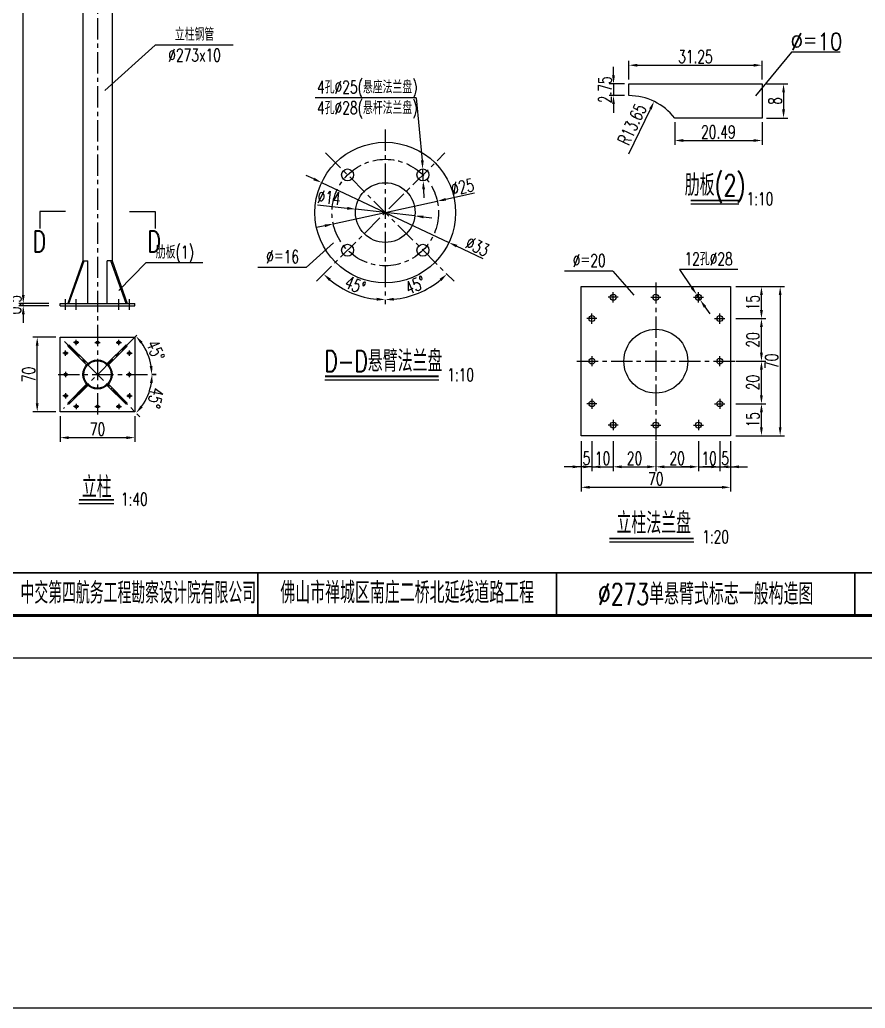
# Model space of a CAD drawing. Extents: x 4349 to 271026, y -15323 to -8945.
# Drawn here: x 4546.1 to 4744.3, y -10336.1 to -10104.1 of the extents above; entities that cross this region are included whole.
import ezdxf
from ezdxf.enums import TextEntityAlignment as Align

# ---------------------------------------------------------------- set-up
doc = ezdxf.new("R2010")
doc.units = 0
doc.header["$LTSCALE"] = 2
doc.header["$PDMODE"] = 32
doc.header["$PDSIZE"] = 0.3
doc.linetypes.add('CENTERX2', pattern=[4, 2.5, -0.5, 0.5, -0.5])
doc.layers.get('0').update_dxf_attribs({"linetype": 'CONTINUOUS'})
doc.layers.get('DEFPOINTS').update_dxf_attribs({"linetype": 'CONTINUOUS'})
for name, color, linetype in [('中线', 2, 'CENTERX2'), ('图框', 7, 'CONTINUOUS'), ('尺寸标注', 4, 'CONTINUOUS'), ('文字', 7, 'CONTINUOUS'), ('文字符号', 7, 'CONTINUOUS'), ('结构1', 1, 'CONTINUOUS'), ('结构2', 7, 'CONTINUOUS')]:
    doc.layers.add(name, color=color, linetype=linetype)
doc.styles.get("Standard").update_dxf_attribs({"font": 'simplex1.shx', "width": 0.7, "bigfont": 'hztxt.shx'})
doc.dimstyles.new('1：10', dxfattribs={"dimtxt": 3, "dimasz": 2, "dimexe": 1, "dimexo": 1, "dimgap": 0.5, "dimtad": 1, "dimrnd": 0.0095, "dimdsep": 46, "dimtxsty": 'Standard', "dimcen": 0.09, "dimclrd": 256, "dimclre": 256, "dimadec": 0, "dimazin": 0, "dimtfac": 1, "dimtix": 1, "dimtmove": 2, "dimatfit": 3, "dimfxl": 0, "dimtolj": 1, "dimtzin": 0, "dimarcsym": 0})
doc.dimstyles.new('1：20', dxfattribs={"dimtxt": 3, "dimasz": 2, "dimexe": 1, "dimexo": 1, "dimgap": 0.5, "dimtad": 1, "dimlfac": 2, "dimrnd": 0.0095, "dimdsep": 46, "dimtxsty": 'Standard', "dimcen": 0.09, "dimclrd": 256, "dimclre": 256, "dimclrt": 256, "dimadec": 0, "dimazin": 0, "dimtfac": 1, "dimtix": 1, "dimtmove": 2, "dimatfit": 3, "dimfxl": 0, "dimtolj": 1, "dimtzin": 0, "dimarcsym": 0})

# ---------------------------------------------------------------- blocks, each defined once
blk = doc.blocks.new('series')
at = {"width": 0.75}
for tag, height, p in [('页码', 4, (-35, -19)), ('图名', 5, (-220, -282)), ('图号', 5, (-20, -282))]:
    blk.add_attdef(tag, text='', height=height, dxfattribs=at).set_placement(p, align=Align.MIDDLE_CENTER)
blk = doc.blocks.new('*D104')
at = {"layer": 'DEFPOINTS', "color": 0, "linetype": 'Continuous'}
for p in [(4616.85, -10142.33), (4646.71, -10156.38)]:
    blk.add_point(p, dxfattribs=at)
at = {"layer": '尺寸标注', "linetype": 'Continuous', "lineweight": -2}
for p, q in [((4615.04, -10141.48), (4613.23, -10140.63)), ((4616.85, -10142.33), (4646.71, -10156.38)), ((4654.78, -10160.18), (4648.52, -10157.23))]:
    blk.add_line(p, q, dxfattribs=at)
at = {"layer": '尺寸标注', "linetype": 'Continuous'}
for points in [[(4615.18, -10141.18), (4614.9, -10141.78), (4616.85, -10142.33)], [(4648.66, -10156.93), (4648.38, -10157.53), (4646.71, -10156.38)]]:
    blk.add_solid(points, dxfattribs=at)
at = {"layer": '尺寸标注', "color": 0, "linetype": 'Continuous', "insert": (4653.41, -10157.32), "char_height": 3, "attachment_point": 5, "rotation": 334.8082}
blk.add_mtext('\\A1;∅33', dxfattribs=at)
blk = doc.blocks.new('*D105')
at = {"layer": 'DEFPOINTS', "color": 0, "linetype": 'Continuous'}
for p in [(4643.99, -10146.69), (4619.57, -10152.03)]:
    blk.add_point(p, dxfattribs=at)
at = {"layer": '尺寸标注', "linetype": 'Continuous', "lineweight": -2}
for p, q in [((4652.71, -10144.78), (4645.95, -10146.26)), ((4619.57, -10152.03), (4643.99, -10146.69)), ((4617.62, -10152.45), (4615.66, -10152.88))]:
    blk.add_line(p, q, dxfattribs=at)
at = {"layer": '尺寸标注', "linetype": 'Continuous'}
for points in [[(4645.88, -10145.93), (4646.02, -10146.58), (4643.99, -10146.69)], [(4617.55, -10152.13), (4617.69, -10152.78), (4619.57, -10152.03)]]:
    blk.add_solid(points, dxfattribs=at)
at = {"layer": '尺寸标注', "color": 0, "linetype": 'Continuous', "insert": (4649.88, -10143.35), "char_height": 3, "attachment_point": 5, "rotation": 12.336}
blk.add_mtext('\\A1;∅25', dxfattribs=at)
blk = doc.blocks.new('*D106')
at = {"layer": 'DEFPOINTS', "color": 0, "linetype": 'Continuous'}
for p in [(4624.83, -10148.56), (4638.74, -10150.15)]:
    blk.add_point(p, dxfattribs=at)
at = {"layer": '尺寸标注', "linetype": 'Continuous', "lineweight": -2}
for p, q in [((4615.9, -10147.54), (4622.84, -10148.33)), ((4638.74, -10150.15), (4624.83, -10148.56)), ((4640.72, -10150.38), (4642.71, -10150.6))]:
    blk.add_line(p, q, dxfattribs=at)
at = {"layer": '尺寸标注', "linetype": 'Continuous'}
for points in [[(4622.88, -10148), (4622.8, -10148.67), (4624.83, -10148.56)], [(4640.76, -10150.05), (4640.69, -10150.71), (4638.74, -10150.15)]]:
    blk.add_solid(points, dxfattribs=at)
at = {"layer": '尺寸标注', "color": 0, "linetype": 'Continuous', "insert": (4618.6, -10145.84), "char_height": 3, "attachment_point": 5, "rotation": 353.4851}
blk.add_mtext('\\A1;∅14', dxfattribs=at)
blk = doc.blocks.new('*D107')
at = {"layer": 'DEFPOINTS', "color": 0, "linetype": 'Continuous'}
for p in [(4631.78, -10129.86), (4617.78, -10135.35), (4647.9, -10165.48), (4637.07, -10169.1), (4631.78, -10170.86)]:
    blk.add_point(p, dxfattribs=at)
at = {"layer": '尺寸标注', "linetype": 'Continuous', "lineweight": -2}
blk.add_arc((4631.78, -10149.36), 20.44, 275.6095, 309.3905, dxfattribs=at)
at = {"layer": '尺寸标注', "linetype": 'Continuous'}
for points in [[(4644.53, -10164.9), (4644.98, -10165.4), (4646.23, -10163.81)], [(4633.8, -10170.03), (4633.76, -10169.36), (4631.78, -10169.79)]]:
    blk.add_solid(points, dxfattribs=at)
at = {"layer": '尺寸标注', "color": 0, "linetype": 'Continuous', "insert": (4638.84, -10166.39), "char_height": 3, "attachment_point": 5, "rotation": 22.5}
blk.add_mtext('\\A1;45°', dxfattribs=at)
blk = doc.blocks.new('*D108')
at = {"layer": 'DEFPOINTS', "color": 0, "linetype": 'Continuous'}
for p in [(4631.78, -10129.86), (4645.78, -10135.35), (4615.66, -10165.48), (4621.56, -10167.05), (4631.78, -10170.86)]:
    blk.add_point(p, dxfattribs=at)
at = {"layer": '尺寸标注', "linetype": 'Continuous', "lineweight": -2}
blk.add_arc((4631.78, -10149.36), 20.44, 230.6095, 264.3905, dxfattribs=at)
at = {"layer": '尺寸标注', "linetype": 'Continuous'}
for points in [[(4618.59, -10165.4), (4619.04, -10164.9), (4617.33, -10163.81)], [(4629.8, -10169.36), (4629.77, -10170.03), (4631.78, -10169.79)]]:
    blk.add_solid(points, dxfattribs=at)
at = {"layer": '尺寸标注', "color": 0, "linetype": 'Continuous', "insert": (4624.73, -10166.39), "char_height": 3, "attachment_point": 5, "rotation": 337.5}
blk.add_mtext('\\A1;45°', dxfattribs=at)
blk = doc.blocks.new('*D109')
at = {"layer": 'DEFPOINTS', "color": 0, "linetype": 'Continuous'}
for p in [(4677.74, -10194.24), (4680.24, -10194.24), (4677.74, -10209.02)]:
    blk.add_point(p, dxfattribs=at)
at = {"layer": '尺寸标注', "linetype": 'Continuous', "lineweight": -2}
for p, q in [((4677.74, -10203.02), (4677.74, -10210.02)), ((4680.24, -10203.02), (4680.24, -10210.02)), ((4675.74, -10209.02), (4673.74, -10209.02)), ((4680.24, -10209.02), (4677.74, -10209.02)), ((4682.24, -10209.02), (4684.24, -10209.02))]:
    blk.add_line(p, q, dxfattribs=at)
at = {"layer": '尺寸标注', "linetype": 'Continuous'}
for points in [[(4675.74, -10208.69), (4675.74, -10209.35), (4677.74, -10209.02)], [(4682.24, -10208.69), (4682.24, -10209.35), (4680.24, -10209.02)]]:
    blk.add_solid(points, dxfattribs=at)
at = {"layer": '尺寸标注', "linetype": 'Continuous', "insert": (4678.99, -10207.02), "char_height": 3, "attachment_point": 5}
blk.add_mtext('\\A1;5', dxfattribs=at)
blk = doc.blocks.new('*D110')
at = {"layer": 'DEFPOINTS', "color": 0, "linetype": 'Continuous'}
for p in [(4680.24, -10194.24), (4685.24, -10199.24), (4685.24, -10209.02)]:
    blk.add_point(p, dxfattribs=at)
at = {"layer": '尺寸标注', "linetype": 'Continuous', "lineweight": -2}
for p, q in [((4680.24, -10203.02), (4680.24, -10210.02)), ((4685.24, -10203.02), (4685.24, -10210.02)), ((4678.24, -10209.02), (4676.24, -10209.02)), ((4680.24, -10209.02), (4685.24, -10209.02)), ((4687.24, -10209.02), (4689.24, -10209.02))]:
    blk.add_line(p, q, dxfattribs=at)
at = {"layer": '尺寸标注', "linetype": 'Continuous'}
for points in [[(4678.24, -10208.69), (4678.24, -10209.35), (4680.24, -10209.02)], [(4687.24, -10208.69), (4687.24, -10209.35), (4685.24, -10209.02)]]:
    blk.add_solid(points, dxfattribs=at)
at = {"layer": '尺寸标注', "linetype": 'Continuous', "insert": (4682.74, -10207.02), "char_height": 3, "attachment_point": 5}
blk.add_mtext('\\A1;10', dxfattribs=at)
blk = doc.blocks.new('*D111')
at = {"layer": 'DEFPOINTS', "color": 0, "linetype": 'Continuous'}
for p in [(4685.24, -10199.24), (4695.24, -10199.24), (4695.24, -10209.02)]:
    blk.add_point(p, dxfattribs=at)
at = {"layer": '尺寸标注', "linetype": 'Continuous', "lineweight": -2}
for p, q in [((4685.24, -10203.02), (4685.24, -10210.02)), ((4695.24, -10203.02), (4695.24, -10210.02)), ((4687.24, -10209.02), (4693.24, -10209.02))]:
    blk.add_line(p, q, dxfattribs=at)
at = {"layer": '尺寸标注', "linetype": 'Continuous'}
for points in [[(4687.24, -10208.69), (4687.24, -10209.35), (4685.24, -10209.02)], [(4693.24, -10208.69), (4693.24, -10209.35), (4695.24, -10209.02)]]:
    blk.add_solid(points, dxfattribs=at)
at = {"layer": '尺寸标注', "linetype": 'Continuous', "insert": (4690.24, -10207.02), "char_height": 3, "attachment_point": 5}
blk.add_mtext('\\A1;20', dxfattribs=at)
blk = doc.blocks.new('*D112')
at = {"layer": 'DEFPOINTS', "color": 0, "linetype": 'Continuous'}
for p in [(4695.24, -10199.24), (4705.24, -10199.24), (4705.24, -10209.02)]:
    blk.add_point(p, dxfattribs=at)
at = {"layer": '尺寸标注', "linetype": 'Continuous', "lineweight": -2}
for p, q in [((4695.24, -10203.02), (4695.24, -10210.02)), ((4705.24, -10203.02), (4705.24, -10210.02)), ((4697.24, -10209.02), (4703.24, -10209.02))]:
    blk.add_line(p, q, dxfattribs=at)
at = {"layer": '尺寸标注', "linetype": 'Continuous'}
for points in [[(4697.24, -10208.69), (4697.24, -10209.35), (4695.24, -10209.02)], [(4703.24, -10208.69), (4703.24, -10209.35), (4705.24, -10209.02)]]:
    blk.add_solid(points, dxfattribs=at)
at = {"layer": '尺寸标注', "linetype": 'Continuous', "insert": (4700.24, -10207.02), "char_height": 3, "attachment_point": 5}
blk.add_mtext('\\A1;20', dxfattribs=at)
blk = doc.blocks.new('*D113')
at = {"layer": 'DEFPOINTS', "color": 0, "linetype": 'Continuous'}
for p in [(4710.24, -10194.24), (4705.24, -10199.24), (4710.24, -10209.02)]:
    blk.add_point(p, dxfattribs=at)
at = {"layer": '尺寸标注', "linetype": 'Continuous', "lineweight": -2}
for p, q in [((4705.24, -10203.02), (4705.24, -10210.02)), ((4710.24, -10203.02), (4710.24, -10210.02)), ((4703.24, -10209.02), (4701.24, -10209.02)), ((4705.24, -10209.02), (4710.24, -10209.02)), ((4712.24, -10209.02), (4714.24, -10209.02))]:
    blk.add_line(p, q, dxfattribs=at)
at = {"layer": '尺寸标注', "linetype": 'Continuous'}
for points in [[(4703.24, -10208.69), (4703.24, -10209.35), (4705.24, -10209.02)], [(4712.24, -10208.69), (4712.24, -10209.35), (4710.24, -10209.02)]]:
    blk.add_solid(points, dxfattribs=at)
at = {"layer": '尺寸标注', "linetype": 'Continuous', "insert": (4707.74, -10207.02), "char_height": 3, "attachment_point": 5}
blk.add_mtext('\\A1;10', dxfattribs=at)
blk = doc.blocks.new('*D114')
at = {"layer": 'DEFPOINTS', "color": 0, "linetype": 'Continuous'}
for p in [(4710.24, -10194.24), (4712.74, -10194.24), (4712.74, -10209.02)]:
    blk.add_point(p, dxfattribs=at)
at = {"layer": '尺寸标注', "linetype": 'Continuous', "lineweight": -2}
for p, q in [((4710.24, -10203.02), (4710.24, -10210.02)), ((4712.74, -10203.02), (4712.74, -10210.02)), ((4708.24, -10209.02), (4706.24, -10209.02)), ((4710.24, -10209.02), (4712.74, -10209.02)), ((4714.74, -10209.02), (4716.74, -10209.02))]:
    blk.add_line(p, q, dxfattribs=at)
at = {"layer": '尺寸标注', "linetype": 'Continuous'}
for points in [[(4708.24, -10208.69), (4708.24, -10209.35), (4710.24, -10209.02)], [(4714.74, -10208.69), (4714.74, -10209.35), (4712.74, -10209.02)]]:
    blk.add_solid(points, dxfattribs=at)
at = {"layer": '尺寸标注', "linetype": 'Continuous', "insert": (4711.49, -10207.02), "char_height": 3, "attachment_point": 5}
blk.add_mtext('\\A1;5', dxfattribs=at)
blk = doc.blocks.new('*D115')
at = {"layer": 'DEFPOINTS', "color": 0, "linetype": 'Continuous'}
for p in [(4677.74, -10201.74), (4712.74, -10201.74), (4712.74, -10213.83)]:
    blk.add_point(p, dxfattribs=at)
at = {"layer": '尺寸标注', "linetype": 'Continuous', "lineweight": -2}
for p, q in [((4677.74, -10207.83), (4677.74, -10214.83)), ((4712.74, -10207.83), (4712.74, -10214.83)), ((4679.74, -10213.83), (4710.74, -10213.83))]:
    blk.add_line(p, q, dxfattribs=at)
at = {"layer": '尺寸标注', "linetype": 'Continuous'}
for points in [[(4679.74, -10213.49), (4679.74, -10214.16), (4677.74, -10213.83)], [(4710.74, -10213.49), (4710.74, -10214.16), (4712.74, -10213.83)]]:
    blk.add_solid(points, dxfattribs=at)
at = {"layer": '尺寸标注', "linetype": 'Continuous', "insert": (4695.24, -10211.83), "char_height": 3, "attachment_point": 5}
blk.add_mtext('\\A1;70', dxfattribs=at)
blk = doc.blocks.new('*D116')
at = {"layer": 'DEFPOINTS', "color": 0, "linetype": 'Continuous'}
for p in [(4710.24, -10194.24), (4720.01, -10194.24), (4712.74, -10201.74)]:
    blk.add_point(p, dxfattribs=at)
at = {"layer": '尺寸标注', "linetype": 'Continuous', "lineweight": -2}
for p, q in [((4714.01, -10194.24), (4721.01, -10194.24)), ((4720.01, -10199.74), (4720.01, -10196.24)), ((4714.01, -10201.74), (4721.01, -10201.74))]:
    blk.add_line(p, q, dxfattribs=at)
at = {"layer": '尺寸标注', "linetype": 'Continuous'}
for points in [[(4719.67, -10196.24), (4720.34, -10196.24), (4720.01, -10194.24)], [(4719.67, -10199.74), (4720.34, -10199.74), (4720.01, -10201.74)]]:
    blk.add_solid(points, dxfattribs=at)
at = {"layer": '尺寸标注', "linetype": 'Continuous', "insert": (4718.01, -10197.99), "char_height": 3, "attachment_point": 5, "rotation": 90}
blk.add_mtext('\\A1;15', dxfattribs=at)
blk = doc.blocks.new('*D117')
at = {"layer": 'DEFPOINTS', "color": 0, "linetype": 'Continuous'}
for p in [(4710.24, -10184.24), (4720.01, -10184.24), (4710.24, -10194.24)]:
    blk.add_point(p, dxfattribs=at)
at = {"layer": '尺寸标注', "linetype": 'Continuous', "lineweight": -2}
for p, q in [((4714.01, -10184.24), (4721.01, -10184.24)), ((4720.01, -10192.24), (4720.01, -10186.24)), ((4714.01, -10194.24), (4721.01, -10194.24))]:
    blk.add_line(p, q, dxfattribs=at)
at = {"layer": '尺寸标注', "linetype": 'Continuous'}
for points in [[(4719.67, -10186.24), (4720.34, -10186.24), (4720.01, -10184.24)], [(4719.67, -10192.24), (4720.34, -10192.24), (4720.01, -10194.24)]]:
    blk.add_solid(points, dxfattribs=at)
at = {"layer": '尺寸标注', "linetype": 'Continuous', "insert": (4718.01, -10189.24), "char_height": 3, "attachment_point": 5, "rotation": 90}
blk.add_mtext('\\A1;20', dxfattribs=at)
blk = doc.blocks.new('*D118')
at = {"layer": 'DEFPOINTS', "color": 0, "linetype": 'Continuous'}
for p in [(4710.24, -10174.24), (4720.01, -10174.24), (4710.24, -10184.24)]:
    blk.add_point(p, dxfattribs=at)
at = {"layer": '尺寸标注', "linetype": 'Continuous', "lineweight": -2}
for p, q in [((4714.01, -10174.24), (4721.01, -10174.24)), ((4720.01, -10182.24), (4720.01, -10176.24)), ((4714.01, -10184.24), (4721.01, -10184.24))]:
    blk.add_line(p, q, dxfattribs=at)
at = {"layer": '尺寸标注', "linetype": 'Continuous'}
for points in [[(4719.67, -10176.24), (4720.34, -10176.24), (4720.01, -10174.24)], [(4719.67, -10182.24), (4720.34, -10182.24), (4720.01, -10184.24)]]:
    blk.add_solid(points, dxfattribs=at)
at = {"layer": '尺寸标注', "linetype": 'Continuous', "insert": (4718.01, -10179.24), "char_height": 3, "attachment_point": 5, "rotation": 90}
blk.add_mtext('\\A1;20', dxfattribs=at)
blk = doc.blocks.new('*D119')
at = {"layer": 'DEFPOINTS', "color": 0, "linetype": 'Continuous'}
for p in [(4710.24, -10166.74), (4720.01, -10166.74), (4710.24, -10174.24)]:
    blk.add_point(p, dxfattribs=at)
at = {"layer": '尺寸标注', "linetype": 'Continuous', "lineweight": -2}
for p, q in [((4714.01, -10166.74), (4721.01, -10166.74)), ((4720.01, -10172.24), (4720.01, -10168.74)), ((4714.01, -10174.24), (4721.01, -10174.24))]:
    blk.add_line(p, q, dxfattribs=at)
at = {"layer": '尺寸标注', "linetype": 'Continuous'}
for points in [[(4719.67, -10168.74), (4720.34, -10168.74), (4720.01, -10166.74)], [(4719.67, -10172.24), (4720.34, -10172.24), (4720.01, -10174.24)]]:
    blk.add_solid(points, dxfattribs=at)
at = {"layer": '尺寸标注', "linetype": 'Continuous', "insert": (4718.01, -10170.49), "char_height": 3, "attachment_point": 5, "rotation": 90}
blk.add_mtext('\\A1;15', dxfattribs=at)
blk = doc.blocks.new('*D120')
at = {"layer": 'DEFPOINTS', "color": 0, "linetype": 'Continuous'}
for p in [(4712.74, -10166.74), (4712.74, -10201.74), (4724.4, -10201.74)]:
    blk.add_point(p, dxfattribs=at)
at = {"layer": '尺寸标注', "linetype": 'Continuous', "lineweight": -2}
for p, q in [((4718.4, -10166.74), (4725.4, -10166.74)), ((4724.4, -10168.74), (4724.4, -10199.74)), ((4718.4, -10201.74), (4725.4, -10201.74))]:
    blk.add_line(p, q, dxfattribs=at)
at = {"layer": '尺寸标注', "linetype": 'Continuous'}
for points in [[(4724.07, -10168.74), (4724.73, -10168.74), (4724.4, -10166.74)], [(4724.07, -10199.74), (4724.73, -10199.74), (4724.4, -10201.74)]]:
    blk.add_solid(points, dxfattribs=at)
at = {"layer": '尺寸标注', "linetype": 'Continuous', "insert": (4722.4, -10184.24), "char_height": 3, "attachment_point": 5, "rotation": 90}
blk.add_mtext('\\A1;70', dxfattribs=at)
blk = doc.blocks.new('*D121')
at = {"layer": 'DEFPOINTS', "color": 0, "linetype": 'Continuous'}
for p in [(4720.16, -10114.78), (4688.91, -10119.17), (4720.16, -10119.17)]:
    blk.add_point(p, dxfattribs=at)
at = {"layer": '尺寸标注', "linetype": 'Continuous', "lineweight": -2}
for p, q in [((4688.91, -10118.17), (4688.91, -10113.78)), ((4690.91, -10114.78), (4718.16, -10114.78)), ((4720.16, -10118.17), (4720.16, -10113.78))]:
    blk.add_line(p, q, dxfattribs=at)
at = {"layer": '尺寸标注', "linetype": 'Continuous'}
for points in [[(4690.91, -10114.45), (4690.91, -10115.12), (4688.91, -10114.78)], [(4718.16, -10114.45), (4718.16, -10115.12), (4720.16, -10114.78)]]:
    blk.add_solid(points, dxfattribs=at)
at = {"layer": '尺寸标注', "color": 0, "linetype": 'Continuous', "insert": (4704.53, -10112.78), "char_height": 3, "attachment_point": 5}
blk.add_mtext('\\A1;31.25', dxfattribs=at)
blk = doc.blocks.new('*D122')
at = {"layer": 'DEFPOINTS', "color": 0, "linetype": 'Continuous'}
for p in [(4688.91, -10119.17), (4685.31, -10121.92), (4688.91, -10121.92)]:
    blk.add_point(p, dxfattribs=at)
at = {"layer": '尺寸标注', "linetype": 'Continuous', "lineweight": -2}
for p, q in [((4685.31, -10117.17), (4685.31, -10115.17)), ((4687.91, -10119.17), (4684.31, -10119.17)), ((4685.31, -10119.17), (4685.31, -10121.92)), ((4687.91, -10121.92), (4684.31, -10121.92)), ((4685.31, -10123.92), (4685.31, -10125.92))]:
    blk.add_line(p, q, dxfattribs=at)
at = {"layer": '尺寸标注', "linetype": 'Continuous'}
for points in [[(4684.98, -10117.17), (4685.64, -10117.17), (4685.31, -10119.17)], [(4684.98, -10123.92), (4685.64, -10123.92), (4685.31, -10121.92)]]:
    blk.add_solid(points, dxfattribs=at)
at = {"layer": '尺寸标注', "color": 0, "linetype": 'Continuous', "insert": (4683.31, -10120.54), "char_height": 3, "attachment_point": 5, "rotation": 90}
blk.add_mtext('\\A1;2.75', dxfattribs=at)
blk = doc.blocks.new('*D123')
at = {"layer": 'DEFPOINTS', "color": 0, "linetype": 'Continuous'}
for p in [(4720.16, -10119.17), (4720.16, -10127.17), (4725.19, -10127.17)]:
    blk.add_point(p, dxfattribs=at)
at = {"layer": '尺寸标注', "linetype": 'Continuous', "lineweight": -2}
for p, q in [((4721.16, -10119.17), (4726.19, -10119.17)), ((4725.19, -10121.17), (4725.19, -10125.17)), ((4721.16, -10127.17), (4726.19, -10127.17))]:
    blk.add_line(p, q, dxfattribs=at)
at = {"layer": '尺寸标注', "linetype": 'Continuous'}
for points in [[(4724.86, -10121.17), (4725.53, -10121.17), (4725.19, -10119.17)], [(4724.86, -10125.17), (4725.53, -10125.17), (4725.19, -10127.17)]]:
    blk.add_solid(points, dxfattribs=at)
at = {"layer": '尺寸标注', "color": 0, "linetype": 'Continuous', "insert": (4723.19, -10123.17), "char_height": 3, "attachment_point": 5, "rotation": 90}
blk.add_mtext('\\A1;8', dxfattribs=at)
blk = doc.blocks.new('*D124')
at = {"layer": 'DEFPOINTS', "color": 0, "linetype": 'Continuous'}
for p in [(4699.67, -10127.17), (4720.16, -10127.17), (4720.16, -10132.45)]:
    blk.add_point(p, dxfattribs=at)
at = {"layer": '尺寸标注', "linetype": 'Continuous', "lineweight": -2}
for p, q in [((4699.67, -10128.17), (4699.67, -10133.45)), ((4720.16, -10128.17), (4720.16, -10133.45)), ((4701.67, -10132.45), (4718.16, -10132.45))]:
    blk.add_line(p, q, dxfattribs=at)
at = {"layer": '尺寸标注', "linetype": 'Continuous'}
for points in [[(4701.67, -10132.11), (4701.67, -10132.78), (4699.67, -10132.45)], [(4718.16, -10132.11), (4718.16, -10132.78), (4720.16, -10132.45)]]:
    blk.add_solid(points, dxfattribs=at)
at = {"layer": '尺寸标注', "color": 0, "linetype": 'Continuous', "insert": (4709.91, -10130.45), "char_height": 3, "attachment_point": 5}
blk.add_mtext('\\A1;20.49', dxfattribs=at)
blk = doc.blocks.new('*D125')
at = {"layer": 'DEFPOINTS', "color": 0, "linetype": 'Continuous'}
for p in [(4694.83, -10123.27), (4688.91, -10135.57)]:
    blk.add_point(p, dxfattribs=at)
at = {"layer": '尺寸标注', "linetype": 'Continuous', "lineweight": -2}
blk.add_line((4688.91, -10135.57), (4693.97, -10125.07), dxfattribs=at)
at = {"layer": '尺寸标注', "linetype": 'Continuous'}
blk.add_solid([(4693.67, -10124.93), (4694.27, -10125.22), (4694.83, -10123.27)], dxfattribs=at)
at = {"layer": '尺寸标注', "color": 0, "linetype": 'Continuous', "insert": (4689.67, -10128.66), "char_height": 3, "attachment_point": 5, "rotation": 64.272}
blk.add_mtext('\\A1;R13.65', dxfattribs=at)
blk = doc.blocks.new('*D134')
at = {"layer": 'DEFPOINTS', "color": 0, "linetype": 'Continuous'}
for p in [(4555.55, -10196.11), (4573.05, -10196.11), (4573.05, -10202.18)]:
    blk.add_point(p, dxfattribs=at)
at = {"layer": '尺寸标注', "linetype": 'Continuous', "lineweight": -2}
for p, q in [((4555.55, -10197.11), (4555.55, -10203.18)), ((4573.05, -10197.11), (4573.05, -10203.18)), ((4557.55, -10202.18), (4571.05, -10202.18))]:
    blk.add_line(p, q, dxfattribs=at)
at = {"layer": '尺寸标注', "linetype": 'Continuous'}
for points in [[(4557.55, -10201.85), (4557.55, -10202.52), (4555.55, -10202.18)], [(4571.05, -10201.85), (4571.05, -10202.52), (4573.05, -10202.18)]]:
    blk.add_solid(points, dxfattribs=at)
at = {"layer": '尺寸标注', "color": 0, "linetype": 'Continuous', "insert": (4564.3, -10200.18), "char_height": 3, "attachment_point": 5}
blk.add_mtext('\\A1;70', dxfattribs=at)
blk = doc.blocks.new('*D135')
at = {"layer": 'DEFPOINTS', "color": 0, "linetype": 'Continuous'}
for p in [(4550.16, -10178.61), (4555.55, -10178.61), (4555.55, -10196.11)]:
    blk.add_point(p, dxfattribs=at)
at = {"layer": '尺寸标注', "linetype": 'Continuous', "lineweight": -2}
for p, q in [((4554.55, -10178.61), (4549.16, -10178.61)), ((4550.16, -10194.11), (4550.16, -10180.61)), ((4554.55, -10196.11), (4549.16, -10196.11))]:
    blk.add_line(p, q, dxfattribs=at)
at = {"layer": '尺寸标注', "linetype": 'Continuous'}
for points in [[(4549.82, -10180.61), (4550.49, -10180.61), (4550.16, -10178.61)], [(4549.82, -10194.11), (4550.49, -10194.11), (4550.16, -10196.11)]]:
    blk.add_solid(points, dxfattribs=at)
at = {"layer": '尺寸标注', "color": 0, "linetype": 'Continuous', "insert": (4548.16, -10187.36), "char_height": 3, "attachment_point": 5, "rotation": 90}
blk.add_mtext('\\A1;70', dxfattribs=at)
blk = doc.blocks.new('*D136')
at = {"layer": 'DEFPOINTS', "color": 0, "linetype": 'Continuous'}
for p in [(4546.88, -10170.71), (4555.55, -10170.71), (4555.55, -10171.21)]:
    blk.add_point(p, dxfattribs=at)
at = {"layer": '尺寸标注', "linetype": 'Continuous', "lineweight": -2}
for p, q in [((4546.88, -10168.71), (4546.88, -10166.71)), ((4552.88, -10170.71), (4545.88, -10170.71)), ((4552.88, -10171.21), (4545.88, -10171.21)), ((4546.88, -10171.21), (4546.88, -10170.71)), ((4546.88, -10173.21), (4546.88, -10175.21))]:
    blk.add_line(p, q, dxfattribs=at)
at = {"layer": '尺寸标注', "linetype": 'Continuous'}
for points in [[(4546.55, -10168.71), (4547.22, -10168.71), (4546.88, -10170.71)], [(4546.55, -10173.21), (4547.22, -10173.21), (4546.88, -10171.21)]]:
    blk.add_solid(points, dxfattribs=at)
at = {"layer": '尺寸标注', "color": 0, "linetype": 'Continuous', "insert": (4544.88, -10170.96), "char_height": 3, "attachment_point": 5, "rotation": 90}
blk.add_mtext('\\A1;0.5', dxfattribs=at)
blk = doc.blocks.new('*D137')
at = {"layer": 'DEFPOINTS', "color": 0, "linetype": 'Continuous'}
for p in [(4546.88, -9988.21), (4560.88, -9988.21), (4546.88, -10170.71)]:
    blk.add_point(p, dxfattribs=at)
at = {"layer": '尺寸标注', "linetype": 'Continuous', "lineweight": -2}
for p, q in [((4552.88, -9988.21), (4545.88, -9988.21)), ((4546.88, -10168.71), (4546.88, -9990.21)), ((4546.88, -10170.71), (4545.88, -10170.71))]:
    blk.add_line(p, q, dxfattribs=at)
at = {"layer": '尺寸标注', "linetype": 'Continuous'}
for points in [[(4546.55, -9990.21), (4547.22, -9990.21), (4546.88, -9988.21)], [(4546.55, -10168.71), (4547.22, -10168.71), (4546.88, -10170.71)]]:
    blk.add_solid(points, dxfattribs=at)
at = {"layer": '尺寸标注', "color": 0, "linetype": 'Continuous', "insert": (4544.88, -10079.46), "char_height": 3, "attachment_point": 5, "rotation": 90}
blk.add_mtext('\\A1;H', dxfattribs=at)
blk = doc.blocks.new('12345')
at = {"layer": '图框'}
blk.add_lwpolyline([(4926.93, -9362.88), (4926.93, -9065.88), (4506.93, -9065.88), (4506.93, -9362.88)], close=True, dxfattribs=at)

msp = doc.modelspace()

# ---------------------------------------------------------------- linework, layer by layer
at = {"layer": '中线'}
for p, q in [((4564.29655, -9983.70759), (4564.29655, -10197.62622)), ((4631.78232, -10129.85571), (4631.78232, -10170.85571)), ((4615.66028, -10165.47774), (4645.78303, -10135.35499)), ((4617.7816, -10135.35499), (4647.90435, -10165.47774)), ((4695.23685, -10165.73604), (4695.23685, -10202.73604)), ((4686.43805, -10169.23604), (4684.03565, -10169.23604)), ((4685.23685, -10170.43724), (4685.23685, -10168.03484)), ((4694.03565, -10169.23604), (4696.43805, -10169.23604)), ((4704.03565, -10169.23604), (4706.43805, -10169.23604)), ((4705.23685, -10170.43724), (4705.23685, -10168.03484)), ((4556.79655, -10172.20806), (4556.79655, -10169.70806)), ((4559.29655, -10172.20806), (4559.29655, -10169.70806)), ((4569.29655, -10172.20806), (4569.29655, -10169.70806)), ((4571.79655, -10172.20806), (4571.79655, -10169.70806)), ((4680.23685, -10175.43724), (4680.23685, -10173.03484)), ((4710.23685, -10175.43724), (4710.23685, -10173.03484)), ((4681.43805, -10174.23604), (4679.03565, -10174.23604)), ((4709.03565, -10174.23604), (4711.43805, -10174.23604)), ((4573.52877, -10178.13036), (4556.28602, -10195.37311)), ((4556.51838, -10179.5844), (4574.19605, -10197.26207)), ((4559.89715, -10179.86257), (4558.69595, -10179.86257)), ((4559.29655, -10180.46317), (4559.29655, -10179.26197)), ((4563.69595, -10179.86257), (4564.89715, -10179.86257)), ((4568.69595, -10179.86257), (4569.89715, -10179.86257)), ((4569.29655, -10180.46317), (4569.29655, -10179.26197)), ((4557.39715, -10182.36257), (4556.19595, -10182.36257)), ((4556.79655, -10182.96317), (4556.79655, -10181.76197)), ((4571.19595, -10182.36257), (4572.39715, -10182.36257)), ((4571.79655, -10182.96317), (4571.79655, -10181.76197)), ((4680.23685, -10183.03484), (4680.23685, -10185.43724)), ((4710.23685, -10185.43724), (4710.23685, -10183.03484)), ((4676.73685, -10184.23604), (4713.73685, -10184.23604)), ((4555.04655, -10187.36257), (4578.54655, -10187.36257)), ((4556.79655, -10186.76197), (4556.79655, -10187.96317)), ((4571.79655, -10187.96317), (4571.79655, -10186.76197)), ((4557.39715, -10192.36257), (4556.19595, -10192.36257)), ((4556.79655, -10191.76197), (4556.79655, -10192.96317)), ((4571.19595, -10192.36257), (4572.39715, -10192.36257)), ((4571.79655, -10191.76197), (4571.79655, -10192.96317)), ((4559.29655, -10194.26197), (4559.29655, -10195.46317)), ((4569.29655, -10194.26197), (4569.29655, -10195.46317)), ((4681.43805, -10194.23604), (4679.03565, -10194.23604)), ((4680.23685, -10193.03484), (4680.23685, -10195.43724)), ((4709.03565, -10194.23604), (4711.43805, -10194.23604)), ((4710.23685, -10193.03484), (4710.23685, -10195.43724)), ((4559.89715, -10194.86257), (4558.69595, -10194.86257)), ((4563.69595, -10194.86257), (4564.89715, -10194.86257)), ((4568.69595, -10194.86257), (4569.89715, -10194.86257)), ((4686.43805, -10199.23604), (4684.03565, -10199.23604)), ((4685.23685, -10198.03484), (4685.23685, -10200.43724)), ((4694.03565, -10199.23604), (4696.43805, -10199.23604)), ((4704.03565, -10199.23604), (4706.43805, -10199.23604)), ((4705.23685, -10198.03484), (4705.23685, -10200.43724))]:
    msp.add_line(p, q, dxfattribs=at)
msp.add_circle((4631.78232, -10149.35571), 12.5, dxfattribs=at)
at = {"layer": '图框', "linetype": 'Continuous'}
msp.add_lwpolyline([(4349.44171, -8945.38857), (7922.30761, -8945.38857), (7922.30761, -10336.07826), (4349.44171, -10336.07826)], close=True, dxfattribs=at)
at = {"layer": '图框'}
for points, const_width in [([(4916.92857, -9966.88068), (4536.92857, -9966.88068), (4536.92858, -10243.88068), (4916.92858, -10243.88068), (4916.92857, -9966.88068)], 0.7), ([(4536.92858, -10233.88068), (4916.92858, -10233.88068)], 0.4), ([(4601.92858, -10233.88068), (4601.92858, -10243.88068)], 0.4), ([(4671.92858, -10243.88068), (4671.92858, -10233.88068)], 0.4), ([(4741.92858, -10243.88068), (4741.92858, -10233.88068)], 0.4)]:
    msp.add_lwpolyline(points, dxfattribs=dict(at, const_width=const_width))
at = {"layer": '尺寸标注', "color": 2}
for p, q in [((4577.81463, -10110.03786), (4565.98412, -10120.74674)), ((4596.10435, -10110.03786), (4577.81463, -10110.03786)), ((4727.06851, -10111.72231), (4718.60147, -10121.94816)), ((4738.45126, -10111.72231), (4727.06851, -10111.72231)), ((4638.9995, -10122.40577), (4615.34758, -10122.40577)), ((4638.9995, -10122.40577), (4640.47032, -10137.12022)), ((4685.16422, -10163.11774), (4673.78147, -10163.11774)), ((4685.16422, -10163.11774), (4690.06592, -10168.75262)), ((4714.44476, -10162.72652), (4700.81363, -10162.72652)), ((4700.81363, -10162.72652), (4703.71938, -10167.00282))]:
    msp.add_line(p, q, dxfattribs=at)
at = {"layer": '尺寸标注', "linetype": 'Continuous'}
for p, q in [((4640.68326, -10141.91549), (4640.55905, -10139.11825)), ((4640.77199, -10143.91352), (4640.86071, -10145.91156)), ((4705.63027, -10169.81502), (4704.84343, -10168.65705)), ((4706.75432, -10171.46926), (4707.87838, -10173.12349)), ((4578.08603, -10187.36257), (4577.08603, -10187.36257))]:
    msp.add_line(p, q, dxfattribs=at)
for radius, start, end in [(12.73318, 9.0087209, 35.9912791), (12.78948, 323.9689844, 351.0310156)]:
    msp.add_arc((4564.29655, -10187.36257), radius, start, end, dxfattribs=at)
for points in [[(4640.80333, -10137.10543), (4640.13732, -10137.13501), (4640.55905, -10139.11825)], [(4641.10499, -10143.89874), (4640.43898, -10143.92831), (4640.68326, -10141.91549)], [(4703.99508, -10166.81547), (4703.44367, -10167.19016), (4704.84343, -10168.65705)], [(4707.03003, -10171.28191), (4706.47862, -10171.6566), (4705.63027, -10169.81502)], [(4574.34557, -10180.09623), (4574.85254, -10179.6633), (4573.30027, -10178.35885)], [(4577.20497, -10185.34257), (4576.54036, -10185.39493), (4577.02973, -10187.36257)], [(4576.59734, -10189.33039), (4577.26197, -10189.38251), (4577.08603, -10187.36257)], [(4574.8928, -10195.10219), (4574.38598, -10194.66909), (4573.34008, -10196.4061)]]:
    msp.add_solid(points, dxfattribs=at)
at = {"layer": '文字'}
for p, q in [((4703.41804, -10147.32761), (4714.73374, -10147.32761)), ((4617.61624, -10188.61035), (4644.32118, -10188.61035)), ((4559.91972, -10217.61972), (4568.15584, -10217.61972)), ((4684.37313, -10226.64338), (4704.13361, -10226.64338))]:
    msp.add_line(p, q, dxfattribs=at)
at = {"layer": '文字', "const_width": 0.4}
for points in [[(4703.41804, -10146.50342), (4714.73374, -10146.50342)], [(4617.61624, -10187.78616), (4644.32118, -10187.78616)], [(4559.91972, -10216.79553), (4568.15584, -10216.79553)], [(4684.37313, -10225.81919), (4704.13361, -10225.81919)]]:
    msp.add_lwpolyline(points, dxfattribs=at)
at = {"layer": '文字符号'}
for p, q in [((4613.25881, -10162.217), (4619.63763, -10156.46595)), ((4575.62279, -10161.1509), (4569.26712, -10167.68593)), ((4588.99599, -10161.1509), (4575.62279, -10161.1509)), ((4613.25881, -10162.217), (4601.87607, -10162.217))]:
    msp.add_line(p, q, dxfattribs=at)
at = {"layer": '结构1'}
for p, q in [((4560.88405, -10035.45806), (4560.88405, -10160.70806)), ((4567.70905, -10035.45806), (4567.70905, -10160.70806)), ((4560.85891, -10160.70806), (4557.32338, -10170.70806)), ((4557.60622, -10170.70806), (4561.14175, -10160.70806)), ((4560.85891, -10160.70806), (4562.02912, -10160.70806)), ((4562.02912, -10170.70806), (4562.02912, -10160.70806)), ((4567.73419, -10160.70806), (4566.56399, -10160.70806)), ((4566.56399, -10170.70806), (4566.56399, -10160.70806)), ((4570.98689, -10170.70806), (4567.45135, -10160.70806)), ((4567.73419, -10160.70806), (4571.26973, -10170.70806)), ((4555.54655, -10171.20806), (4555.54655, -10170.70806)), ((4555.54655, -10170.70806), (4573.04655, -10170.70806)), ((4555.54655, -10171.20806), (4573.04655, -10171.20806)), ((4573.04655, -10171.20806), (4573.04655, -10170.70806))]:
    msp.add_line(p, q, dxfattribs=at)
msp.add_lwpolyline([(4699.66771, -10127.16965, 0.230960697), (4688.90841, -10121.91965), (4688.90841, -10119.16965), (4720.15841, -10119.16965), (4720.15841, -10127.16965)], format="xyb", close=True, dxfattribs=at)
for points in [[(4677.73685, -10166.73604), (4712.73685, -10166.73604), (4712.73685, -10201.73604), (4677.73685, -10201.73604)], [(4555.54655, -10178.61257), (4573.04655, -10178.61257), (4573.04655, -10196.11257), (4555.54655, -10196.11257)]]:
    msp.add_lwpolyline(points, close=True, dxfattribs=at)
for centre, radius in [((4631.78232, -10149.35571), 16.5), ((4631.78232, -10149.35571), 7), ((4695.23685, -10184.23604), 7.5)]:
    msp.add_circle(centre, radius, dxfattribs=at)
at = {"layer": '结构2', "color": 1}
for p, q in [((4550.80565, -10149.13316), (4550.80565, -10153.13316)), ((4577.78745, -10149.13316), (4577.78745, -10153.13316))]:
    msp.add_line(p, q, dxfattribs=at)
at = {"layer": '结构2'}
for p, q in [((4556.80565, -10149.13316), (4550.80565, -10149.13316)), ((4571.78745, -10149.13316), (4577.78745, -10149.13316)), ((4557.32338, -10180.67224), (4557.60622, -10180.3894)), ((4561.74628, -10185.09514), (4557.32338, -10180.67224)), ((4562.02912, -10184.8123), (4557.60622, -10180.3894)), ((4566.56399, -10184.8123), (4570.98689, -10180.3894)), ((4566.84683, -10185.09514), (4571.26973, -10180.67224)), ((4571.26973, -10180.67224), (4570.98689, -10180.3894)), ((4560.85891, -10184.20777), (4561.14175, -10183.92493)), ((4567.73419, -10184.20777), (4567.45135, -10183.92493)), ((4561.74628, -10189.63001), (4557.32338, -10194.05291)), ((4562.02912, -10189.91285), (4557.60622, -10194.33575)), ((4566.56399, -10189.91285), (4570.98689, -10194.33575)), ((4566.84683, -10189.63001), (4571.26973, -10194.05291)), ((4560.85891, -10190.51737), (4561.14175, -10190.80022)), ((4567.73419, -10190.51737), (4567.45135, -10190.80022)), ((4557.32338, -10194.05291), (4557.60622, -10194.33575)), ((4571.26973, -10194.05291), (4570.98689, -10194.33575))]:
    msp.add_line(p, q, dxfattribs=at)
for centre, radius in [((4622.94348, -10140.51687), 1.4), ((4640.62115, -10140.51687), 1.4), ((4622.94348, -10158.19454), 1.4), ((4640.62115, -10158.19454), 1.4), ((4685.23685, -10169.23604), 0.7), ((4695.23685, -10169.23604), 0.7), ((4705.23685, -10169.23604), 0.7), ((4680.23685, -10174.23604), 0.7), ((4710.23685, -10174.23604), 0.7), ((4559.29655, -10179.86257), 0.35), ((4564.29655, -10179.86257), 0.35), ((4569.29655, -10179.86257), 0.35), ((4556.79655, -10182.36257), 0.35), ((4571.79655, -10182.36257), 0.35), ((4564.29655, -10187.36257), 3.4125), ((4564.29655, -10187.36257), 3.1875), ((4680.23685, -10184.23604), 0.7), ((4710.23685, -10184.23604), 0.7), ((4556.79655, -10187.36257), 0.35), ((4571.79655, -10187.36257), 0.35), ((4556.79655, -10192.36257), 0.35), ((4571.79655, -10192.36257), 0.35), ((4559.29655, -10194.86257), 0.35), ((4564.29655, -10194.86257), 0.35), ((4569.29655, -10194.86257), 0.35), ((4680.23685, -10194.23604), 0.7), ((4710.23685, -10194.23604), 0.7), ((4685.23685, -10199.23604), 0.7), ((4695.23685, -10199.23604), 0.7), ((4705.23685, -10199.23604), 0.7)]:
    msp.add_circle(centre, radius, dxfattribs=at)

# ---------------------------------------------------------------- block references
at = {"layer": '图框', "linetype": 'Continuous'}
msp.add_blockref('12345', (0, -891), dxfattribs=at)
at = {"layer": '图框'}
ref = msp.add_blockref('series', (4926.92858, -9956.88068), dxfattribs=at)
ref.add_attrib('图名', '%%C273单悬臂式标志一般构造图', dxfattribs={"layer": '0', "height": 5, "width": 0.7}).set_placement((4706.92858, -10238.88068), align=Align.MIDDLE_CENTER)

# ---------------------------------------------------------------- texts
for s, width, p in [('中交第四航务工程勘察设计院有限公司', 0.65, (4573.85942, -10238.63224)), ('佛山市禅城区南庄二桥北延线道路工程', 0.7, (4636.92858, -10238.56598))]:
    msp.add_text(s, height=5, dxfattribs=dict(at, width=width)).set_placement(p, align=Align.MIDDLE_CENTER)
at = {"layer": '尺寸标注', "linetype": 'Continuous', "char_height": 3, "attachment_point": 5}
for insert, rotation in [((4577.90824, -10181.72443), 292.5), ((4577.88005, -10192.88703), 258.022488)]:
    msp.add_mtext('\\A1;45°', dxfattribs=dict(at, insert=insert, rotation=rotation))
at = {"layer": '文字'}
for s, height, width, p in [('立柱钢管', 3, 0.7, (4587.05733, -10107.53786)), ('%%C＝10', 4, 0.85, (4732.89838, -10109.22231)), ('%%C273x10', 3, 0.7, (4587.05733, -10112.41056)), ('4孔%%c25(悬座法兰盘)', 3, 0.7, (4627.56797, -10119.90577)), ('4孔%%c28(悬杆法兰盘)', 3, 0.7, (4627.56797, -10124.77847)), ('肋板(2)', 5, 0.7, (4709.10941, -10142.92617)), ('1:10', 3, 0.7, (4719.64861, -10146.14336)), ('D', 5, 0.7, (4550.62199, -10156.13306)), ('D', 5, 0.7, (4577.52621, -10156.13306)), ('肋板(1)', 3, 0.7, (4582.43536, -10158.6509)), ('%%C＝16', 3, 0.7, (4607.70593, -10159.717)), ('%%C＝20', 3, 0.7, (4679.61133, -10160.61774)), ('12孔%%c28', 3, 0.7, (4707.6161, -10160.22652)), ('D-D悬臂法兰盘', 5, 0.7, (4631.34185, -10184.20891)), ('1:10', 3, 0.7, (4649.44193, -10187.4261)), ('立柱', 5, 0.7, (4564.11113, -10213.77463)), ('1:40', 3, 0.7, (4572.93566, -10216.61869)), ('立柱法兰盘', 5, 0.7, (4694.74495, -10222.24195)), ('1:20', 3, 0.7, (4709.25435, -10225.45914))]:
    msp.add_text(s, height=height, dxfattribs=dict(at, width=width)).set_placement(p, align=Align.MIDDLE_CENTER)

# ---------------------------------------------------------------- dimensions: what is measured, and where the dimension line sits
at = {"layer": '尺寸标注', "linetype": 'Continuous'}
for base, p1, p2, text, picture, middle in [((4546.88178, -9988.20806), (4546.88178, -10170.70806), (4560.88405, -9988.20806), 'H', '*D137', (4544.88178, -10079.45806)), ((4550.15601, -10178.61257), (4555.54655, -10196.11257), (4555.54655, -10178.61257), '70', '*D135', (4548.15601, -10187.36257))]:
    dim = msp.add_linear_dim(base=base, p1=p1, p2=p2, angle=90, text=text, dimstyle='1：10', dxfattribs=at)
    dim.commit()
    dim.dimension.update_dxf_attribs({"geometry": picture, "text_midpoint": middle})
for base, p1, p2, dimstyle, picture, middle in [((4720.15841, -10114.7842), (4688.90841, -10119.16965), (4720.15841, -10119.16965), '1：10', '*D121', (4704.53341, -10112.7842)), ((4720.15841, -10132.44546), (4699.66771, -10127.16965), (4720.15841, -10127.16965), '1：10', '*D124', (4709.91306, -10130.44546)), ((4677.73685, -10209.0201), (4680.23685, -10194.23604), (4677.73685, -10194.23604), '1：20', '*D109', (4678.98685, -10207.0201)), ((4685.23685, -10209.0201), (4680.23685, -10194.23604), (4685.23685, -10199.23604), '1：20', '*D110', (4682.73685, -10207.0201)), ((4710.23685, -10209.0201), (4705.23685, -10199.23604), (4710.23685, -10194.23604), '1：20', '*D113', (4707.73685, -10207.0201)), ((4712.73685, -10209.0201), (4710.23685, -10194.23604), (4712.73685, -10194.23604), '1：20', '*D114', (4711.48685, -10207.0201)), ((4695.23685, -10209.0201), (4685.23685, -10199.23604), (4695.23685, -10199.23604), '1：20', '*D111', (4690.23685, -10207.0201)), ((4705.23685, -10209.0201), (4695.23685, -10199.23604), (4705.23685, -10199.23604), '1：20', '*D112', (4700.23685, -10207.0201)), ((4712.73685, -10213.82763), (4677.73685, -10201.73604), (4712.73685, -10201.73604), '1：20', '*D115', (4695.23685, -10211.82763))]:
    dim = msp.add_linear_dim(base=base, p1=p1, p2=p2, dimstyle=dimstyle, dxfattribs=at)
    dim.commit()
    dim.dimension.update_dxf_attribs({"geometry": picture, "text_midpoint": middle})
for base, p1, p2, dimstyle, picture, middle in [((4685.30968, -10121.91965), (4688.90841, -10119.16965), (4688.90841, -10121.91965), '1：10', '*D122', (4683.30968, -10120.54465)), ((4725.19474, -10127.16965), (4720.15841, -10119.16965), (4720.15841, -10127.16965), '1：10', '*D123', (4723.19474, -10123.16965)), ((4546.88178, -10170.70806), (4555.54655, -10171.20806), (4555.54655, -10170.70806), '1：10', '*D136', (4544.88178, -10170.95806)), ((4720.00647, -10166.73604), (4710.23685, -10174.23604), (4710.23685, -10166.73604), '1：20', '*D119', (4718.00647, -10170.48604)), ((4724.39881, -10201.73604), (4712.73685, -10166.73604), (4712.73685, -10201.73604), '1：20', '*D120', (4722.39881, -10184.23604)), ((4720.00647, -10174.23604), (4710.23685, -10184.23604), (4710.23685, -10174.23604), '1：20', '*D118', (4718.00647, -10179.23604)), ((4720.00647, -10184.23604), (4710.23685, -10194.23604), (4710.23685, -10184.23604), '1：20', '*D117', (4718.00647, -10189.23604)), ((4720.00647, -10194.23604), (4712.73685, -10201.73604), (4710.23685, -10194.23604), '1：20', '*D116', (4718.00647, -10197.98604))]:
    dim = msp.add_linear_dim(base=base, p1=p1, p2=p2, angle=90, dimstyle=dimstyle, dxfattribs=at)
    dim.commit()
    dim.dimension.update_dxf_attribs({"geometry": picture, "text_midpoint": middle})
dim = msp.add_radius_dim(center=(4688.90841, -10135.56965), mpoint=(4694.83387, -10123.27284), dimstyle='1：10', dxfattribs=at)
dim.commit()
dim.dimension.update_dxf_attribs({"geometry": '*D125', "text_midpoint": (4689.67033, -10128.66336), "dimtype": 164})
for base, line1, line2, picture, middle in [((4621.56417, -10167.05406), ((4615.66028, -10165.47774), (4645.78303, -10135.35499)), ((4631.78232, -10129.85571), (4631.78232, -10170.85571)), '*D108', (4624.72705, -10166.38863)), ((4637.07162, -10169.09566), ((4631.78232, -10129.85571), (4631.78232, -10170.85571)), ((4617.7816, -10135.35499), (4647.90435, -10165.47774)), '*D107', (4638.83758, -10166.38863))]:
    dim = msp.add_angular_dim_2l(base=base, line1=line1, line2=line2, dimstyle='1：10', dxfattribs=at)
    dim.commit()
    dim.dimension.update_dxf_attribs({"geometry": picture, "text_midpoint": middle})
for p1, p2, picture, middle in [((4616.85167, -10142.33247), (4646.71296, -10156.37894), '*D104', (4653.40984, -10157.31887)), ((4619.57092, -10152.02625), (4643.99371, -10146.68516), '*D105', (4649.87728, -10143.3512)), ((4638.73711, -10150.14994), (4624.82752, -10148.56147), '*D106', (4618.60139, -10145.83745))]:
    dim = msp.add_diameter_dim_2p(p1=p1, p2=p2, dimstyle='1：10', dxfattribs=at)
    dim.commit()
    dim.dimension.update_dxf_attribs({"geometry": picture, "text_midpoint": middle})
dim = msp.add_linear_dim(base=(4573.04655, -10202.18395), p1=(4555.54655, -10196.11257), p2=(4573.04655, -10196.11257), text='70', dimstyle='1：10', dxfattribs=at)
dim.commit()
dim.dimension.update_dxf_attribs({"geometry": '*D134', "text_midpoint": (4564.29655, -10200.18395)})

doc.saveas('drawing.dxf')
